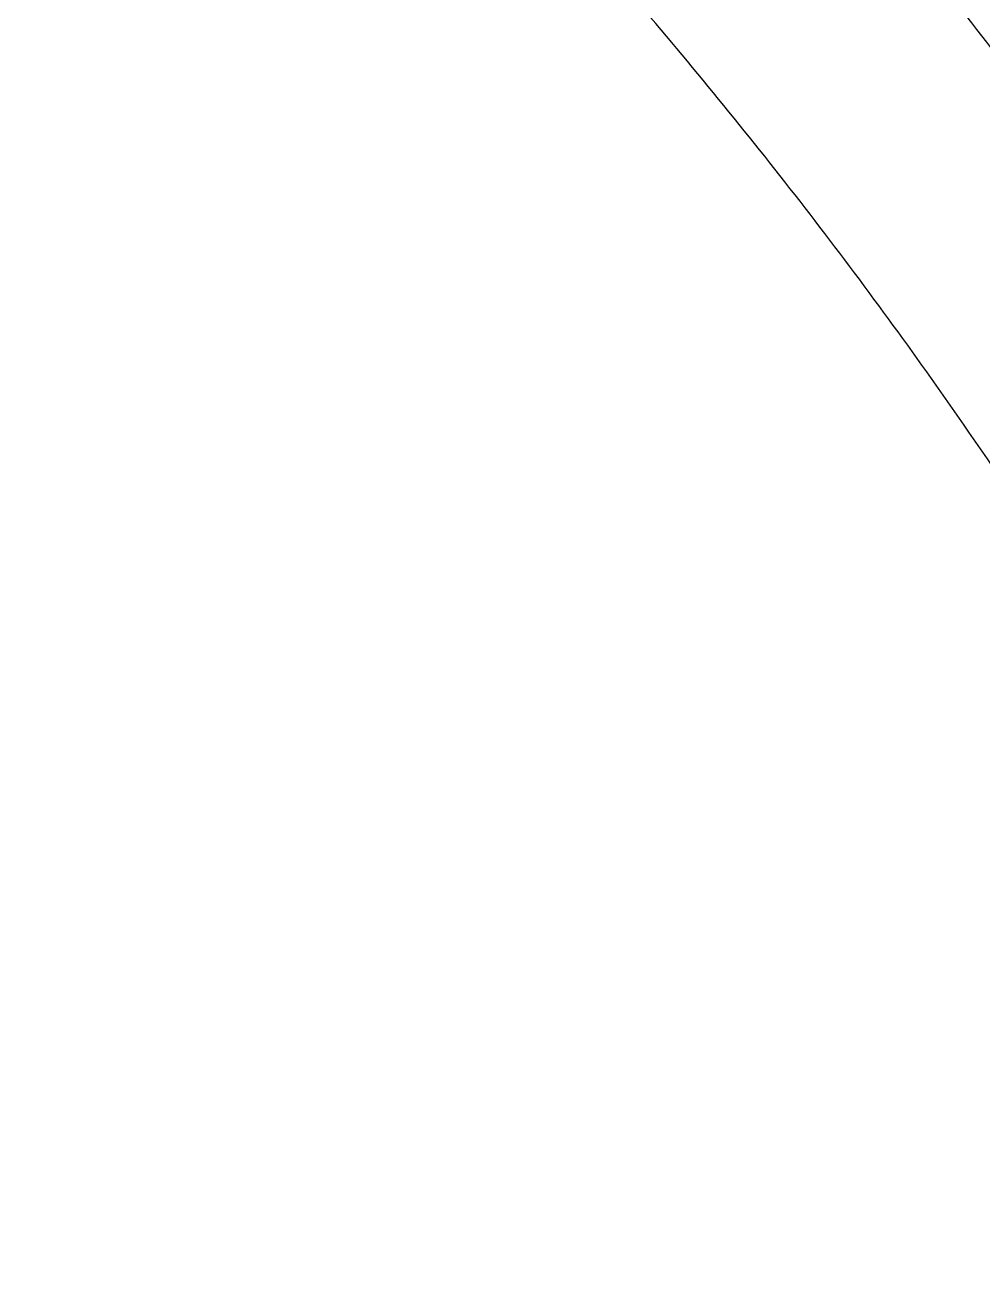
# Model space of a CAD drawing. Extents: x 525 to 613, y 487 to 635.
# Drawn here: x 542.12 to 545.841, y 517.505 to 522.389 of the extents above; entities that cross this region are included whole.
import ezdxf

# ---------------------------------------------------------------- set-up
doc = ezdxf.new("R2010")
doc.units = 0
doc.header["$MEASUREMENT"] = 0
doc.layers.add('1', color=4, linetype='Continuous')
doc.layers.add('STD TEST', color=3, linetype='Continuous')

# ---------------------------------------------------------------- blocks, each defined once
blk = doc.blocks.new('2023 VANGUARD')
at = {"layer": '1', "color": 3, "linetype": 'Continuous', "lineweight": 25}
for points, knots in [([(-30.1824, -63.048), (-29.9241, -63.1643), (-29.4072, -63.3969), (-28.6504, -63.7859), (-27.9089, -64.2035), (-27.1785, -64.6561), (-26.4607, -65.1435), (-25.7571, -65.666), (-25.0762, -66.2179), (-24.4256, -66.7923), (-23.8058, -67.3878), (-23.2167, -68.0023), (-22.6533, -68.6404), (-22.1115, -69.3073), (-21.5934, -70.003), (-21.1004, -70.7268), (-20.6383, -71.4706), (-20.2222, -72.2093), (-19.8467, -72.939), (-19.6279, -73.4203), (-19.5183, -73.6611)], [0, 0, 0, 0, 0.055243, 0.110533, 0.165823, 0.221065, 0.277913, 0.334813, 0.391712, 0.44856, 0.503771, 0.55903, 0.614289, 0.6695, 0.72632, 0.783192, 0.840065, 0.896885, 0.948404, 1, 1, 1, 1]), ([(-19.6508, -73.7282), (-19.7597, -73.4891), (-19.9775, -73.0109), (-20.3468, -72.2942), (-20.7515, -71.5752), (-21.1958, -70.8575), (-21.672, -70.154), (-22.1795, -69.4675), (-22.7203, -68.7962), (-23.2916, -68.145), (-23.8938, -67.5145), (-24.5154, -66.9166), (-25.1554, -66.3504), (-25.8108, -65.8169), (-26.4916, -65.3077), (-27.1962, -64.8249), (-27.9269, -64.3675), (-28.6799, -63.9398), (-29.4539, -63.5394), (-29.9834, -63.3005), (-30.2488, -63.1808)], [0, 0, 0, 0, 0.051562, 0.103123, 0.158123, 0.213359, 0.268595, 0.324624, 0.380652, 0.437493, 0.494334, 0.551437, 0.606465, 0.661733, 0.717, 0.773061, 0.829122, 0.885995, 0.942867, 1, 1, 1, 1]), ([(-20.0664, -74.9463), (-20.1558, -74.7203), (-20.3347, -74.2682), (-20.6347, -73.6031), (-20.9589, -72.9458), (-21.3095, -72.2983), (-21.6858, -71.6616), (-22.0986, -71.0195), (-22.5502, -70.3748), (-23.0425, -69.7303), (-23.561, -69.1064), (-24.11, -68.4988), (-24.6897, -67.9091), (-25.2998, -67.339), (-25.9336, -66.7953), (-26.6123, -66.2613), (-27.3377, -65.7416), (-28.1107, -65.2408), (-28.9115, -64.7734), (-29.7394, -64.3426), (-30.5914, -63.9461), (-31.1738, -63.7168), (-31.4649, -63.6022)], [0, 0, 0, 0, 0.04406, 0.088136, 0.132195, 0.176825, 0.22147, 0.266099, 0.314989, 0.363922, 0.412855, 0.461745, 0.51207, 0.562442, 0.612813, 0.663139, 0.718691, 0.774275, 0.829828, 0.886541, 0.943287, 1, 1, 1, 1]), ([(-20.1018, -75.3587), (-20.341, -74.6812), (-20.6162, -74.0225), (-21.2368, -72.7415), (-21.5822, -72.1193), (-22.1535, -71.2136), (-22.3528, -70.9163), (-22.6652, -70.4775), (-22.7715, -70.3326), (-22.9873, -70.0468), (-23.097, -69.9057), (-23.6543, -69.2092), (-24.1282, -68.6805), (-25.1311, -67.6789), (-25.6601, -67.2061), (-26.4954, -66.5394), (-26.7809, -66.3243), (-27.1467, -66.0645), (-27.2203, -66.013), (-27.368, -65.9111), (-27.5906, -65.76), (-27.8156, -65.6141), (-28.2688, -65.329), (-28.575, -65.1481), (-29.1958, -64.8043), (-29.5104, -64.6413), (-30.4665, -64.1792), (-31.1202, -63.9066), (-31.7906, -63.6699)], [0, 0, 0, 0, 0.125, 0.125, 0.25, 0.25, 0.3125, 0.3125, 0.34375, 0.34375, 0.375, 0.375, 0.5, 0.5, 0.625, 0.625, 0.6875, 0.6875, 0.703125, 0.703125, 0.71875, 0.75, 0.75, 0.8125, 0.8125, 0.875, 0.875, 1, 1, 1, 1]), ([(-30.8732, -63.773), (-30.57, -63.9037), (-29.9635, -64.1652), (-29.0797, -64.6149), (-28.211, -65.1092), (-27.362, -65.6526), (-26.5353, -66.2435), (-25.7932, -66.8339), (-25.1308, -67.4133), (-24.542, -67.9729), (-23.9766, -68.5561), (-23.4307, -69.1679), (-22.906, -69.8081), (-22.404, -70.4764), (-21.9308, -71.1653), (-21.5124, -71.8333), (-21.1439, -72.4758), (-20.82, -73.0902), (-20.516, -73.716), (-20.332, -74.1422), (-20.24, -74.3554)], [0, 0, 0, 0, 0.064413, 0.128867, 0.19328, 0.259251, 0.325267, 0.391239, 0.443947, 0.496701, 0.549455, 0.602164, 0.656412, 0.71071, 0.765008, 0.819257, 0.864328, 0.909399, 0.9547, 1, 1, 1, 1]), ([(-29.678, -64.8313), (-29.3827, -64.9916), (-28.792, -65.3122), (-27.9387, -65.8497), (-27.1119, -66.4266), (-26.3159, -67.0454), (-25.5517, -67.7032), (-24.8215, -68.3984), (-24.127, -69.1294), (-23.47, -69.8942), (-22.8519, -70.6908), (-22.2755, -71.5179), (-21.7382, -72.3713), (-21.4175, -72.9619), (-21.2571, -73.2571)], [0, 0, 0, 0, 0.083332, 0.1666653, 0.2499995, 0.3333326, 0.416666, 0.4999998, 0.5833334, 0.6666667, 0.7500002, 0.8333344, 0.9166678, 1, 1, 1, 1]), ([(-21.9095, -73.9718), (-22.0709, -73.6743), (-22.3938, -73.0791), (-22.935, -72.2193), (-23.5159, -71.386), (-24.1388, -70.5837), (-24.8011, -69.8134), (-25.5012, -69.0774), (-26.2373, -68.3773), (-27.0075, -67.7151), (-27.8099, -67.0921), (-28.6432, -66.5112), (-29.503, -65.97), (-30.0981, -65.6472), (-30.3957, -65.4858)], [0, 0, 0, 0, 0.083332, 0.166665, 0.25, 0.333333, 0.416666, 0.5, 0.583334, 0.666667, 0.75, 0.833335, 0.916668, 1, 1, 1, 1]), ([(-23.6714, -76.0921), (-23.4793, -75.8751), (-23.0951, -75.4411), (-22.5348, -74.7758), (-22.1809, -74.3164), (-22.0039, -74.0866)], [0, 0, 0, 0, 0.333244, 0.666443, 1, 1, 1, 1]), ([(-21.7517, -74.2694), (-21.8148, -74.3496), (-21.9513, -74.5228), (-22.1618, -74.7777), (-22.3811, -75.0356), (-22.5993, -75.2857), (-22.8182, -75.532), (-23.0384, -75.7766), (-23.2577, -76.0184), (-23.4047, -76.1804), (-23.478, -76.2613)], [0, 0, 0, 0, 0.116163, 0.250852, 0.37616, 0.501299, 0.628537, 0.751131, 0.875725, 1, 1, 1, 1])]:
    blk.add_open_spline(points, degree=3, knots=knots, dxfattribs=at)
blk = doc.blocks.new('2026 Vanguard')
at = {"layer": 'STD TEST', "color": 1}
blk.add_blockref('2023 VANGUARD', (44.1613, 88.209), dxfattribs=at)

msp = doc.modelspace()

# ---------------------------------------------------------------- block references
at = {"layer": '1'}
msp.add_blockref('2026 Vanguard', (524.7985, 504.4821), dxfattribs=at)

doc.saveas('drawing.dxf')
